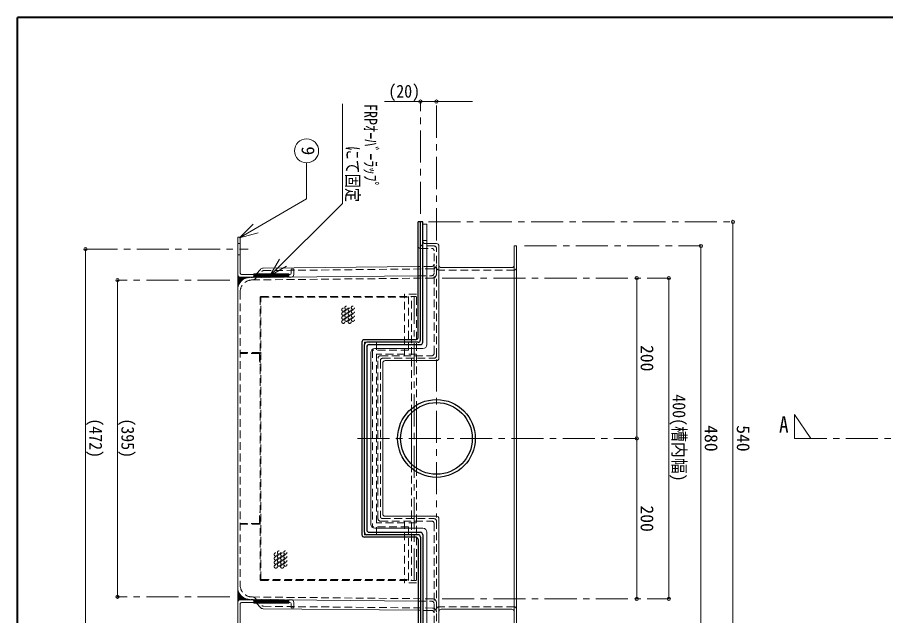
# Model space of a CAD drawing. Units: millimetres, scale not verified. Extents: x -1682 to 1558, y -1128 to 1120.
# Drawn here: x -1682 to -598, y 374 to 1120 of the extents above; entities that cross this region are included whole.
import ezdxf
from ezdxf.enums import TextEntityAlignment as Align

# ---------------------------------------------------------------- set-up
doc = ezdxf.new("R2010")
doc.units = ezdxf.units.MM
doc.header["$LTSCALE"] = 8
doc.header["$PDMODE"] = 32
doc.header["$PDSIZE"] = 4
doc.linetypes.add('CHAIN1', pattern=[8, 5, -1, 1, -1])
doc.linetypes.add('DASHED1', pattern=[1.8, 1.2, -0.6])
doc.layers.add('0-0____1', color=4, linetype='Continuous', lineweight=9)
doc.styles.add('ＭＳ ゴシック', font='')
doc.styles.get('ＭＳ ゴシック').set_extended_font_data('MS Gothic')

msp = doc.modelspace()

# ---------------------------------------------------------------- linework, layer by layer
at = {"layer": '0-0____1', "color": 1, "lineweight": 40}
for p in [(-1681.716, -1128.434), (1558.284, 1119.566)]:
    msp.add_line(p, (-1681.716, 1119.566), dxfattribs=at)
at = {"layer": '0-0____1', "color": 7, "lineweight": 18}
for p, q in [((-1276.069, 887.719), (-1276.069, 1011.657)), ((-1366.451, 797.336), (-1276.069, 887.719)), ((-1404.502, 844.857), (-1387.531, 861.827)), ((-1170.716, 861.566), (-1175.716, 861.566)), ((-1170.716, 711.566), (-1170.716, 861.566)), ((-1406.716, 798.917), (-1406.716, 845.717)), ((-1404.502, 844.857), (-1381.319, 851.069)), ((-1158.716, 837.566), (-1170.716, 837.566)), ((-1155.716, 694.566), (-1155.716, 834.566)), ((-1061.716, 834.566), (-1061.716, 354.566)), ((-1058.716, 834.566), (-1061.716, 834.566)), ((-1058.716, 834.566), (-1058.716, 354.566)), ((-1366.451, 797.336), (-1354.451, 818.121)), ((-1366.451, 797.336), (-1345.667, 809.336)), ((-1339.916, 800.517), (-1339.916, 805.717)), ((-1336.716, 805.717), (-1339.916, 805.717)), ((-1336.716, 798.917), (-1336.716, 805.717)), ((-1403.516, 795.717), (-1386.716, 795.717)), ((-1401.916, 798.917), (-1386.716, 798.917)), ((-1391.869, 795.187), (-1181.716, 797.331)), ((-1343.116, 799.917), (-1386.716, 799.917)), ((-1386.716, 795.239), (-1386.716, 799.917)), ((-1343.116, 795.684), (-1343.116, 799.917)), ((-1341.516, 798.917), (-1343.116, 798.917)), ((-1343.116, 795.717), (-1339.916, 795.717)), ((-1406.716, 408.944), (-1406.716, 780.187)), ((-1235.716, 706.566), (-1175.716, 706.566)), ((-1240.716, 701.566), (-1240.716, 487.566)), ((-1225.716, 688.566), (-1225.716, 500.566)), ((-1158.716, 691.566), (-1222.716, 691.566)), ((-1158.716, 497.566), (-1222.716, 497.566)), ((-1155.716, 494.566), (-1155.716, 354.566)), ((-1235.716, 482.566), (-1175.716, 482.566)), ((-1170.716, 477.566), (-1170.716, 327.566)), ((-1406.716, 390.214), (-1406.716, 343.414)), ((-1403.516, 393.414), (-1386.716, 393.414)), ((-1401.916, 390.214), (-1386.716, 390.214)), ((-1391.869, 393.945), (-1181.716, 391.8)), ((-1386.716, 393.892), (-1386.716, 389.214)), ((-1343.116, 393.447), (-1343.116, 389.214)), ((-1343.116, 393.414), (-1339.916, 393.414)), ((-1341.516, 390.214), (-1343.116, 390.214)), ((-1336.716, 390.214), (-1336.716, 383.414)), ((-1343.116, 389.214), (-1386.716, 389.214)), ((-1339.916, 388.614), (-1339.916, 383.414)), ((-1336.716, 383.414), (-1339.916, 383.414))]:
    msp.add_line(p, q, dxfattribs=at)
at = {"layer": '0-0____1'}
for p, q in [((-1113.716, 1014.566), (-1223.716, 1014.566)), ((-788.716, 864.566), (-788.716, 324.566)), ((-828.716, 354.566), (-828.716, 834.566)), ((-1596.716, 358.414), (-1596.716, 830.717)), ((-1383.428, 799.884), (-1378.511, 805.241)), ((-1374.878, 806.86), (-1181.716, 808.831)), ((-1064.716, 807.566), (-1152.716, 807.566)), ((-1556.716, 792.066), (-1556.716, 397.066)), ((-1406.716, 780.187), (-1406.716, 798.917)), ((-1406.716, 798.807), (-1406.714, 798.805)), ((-1406.716, 798.216), (-1406.652, 798.28)), ((-1406.716, 797.676), (-1406.172, 797.132)), ((-1406.716, 797.085), (-1406.357, 797.444)), ((-1406.716, 795.953), (-1405.894, 796.775)), ((-1406.716, 796.544), (-1401.622, 791.451)), ((-1406.716, 794.822), (-1405.287, 796.251)), ((-1406.716, 793.691), (-1404.526, 795.88)), ((-1406.716, 786.902), (-1397.901, 795.717)), ((-1406.716, 788.034), (-1399.033, 795.717)), ((-1406.716, 789.165), (-1400.164, 795.717)), ((-1406.716, 790.297), (-1401.296, 795.717)), ((-1406.716, 791.428), (-1402.427, 795.717)), ((-1406.716, 792.559), (-1403.558, 795.717)), ((-1406.716, 795.413), (-1402.209, 790.906)), ((-1406.716, 794.282), (-1402.766, 790.332)), ((-1406.716, 793.15), (-1403.292, 789.726)), ((-1406.716, 792.019), (-1403.788, 789.091)), ((-1405.301, 796.261), (-1401.005, 791.965)), ((-1403.627, 795.719), (-1400.357, 792.448)), ((-1402.494, 795.717), (-1399.677, 792.9)), ((-1401.363, 795.717), (-1398.965, 793.319)), ((-1400.231, 795.717), (-1398.219, 793.704)), ((-1399.443, 793.044), (-1396.77, 795.717)), ((-1399.1, 795.717), (-1397.437, 794.054)), ((-1397.969, 795.717), (-1396.616, 794.364)), ((-1397.211, 794.145), (-1395.639, 795.717)), ((-1396.837, 795.717), (-1395.754, 794.634)), ((-1395.706, 795.717), (-1394.846, 794.857)), ((-1395.53, 794.694), (-1394.507, 795.717)), ((-1394.574, 795.717), (-1393.887, 795.029)), ((-1394.095, 794.997), (-1393.376, 795.717)), ((-1393.443, 795.717), (-1392.869, 795.143)), ((-1392.814, 795.147), (-1392.245, 795.717)), ((-1392.312, 795.717), (-1391.782, 795.188)), ((-1391.641, 795.189), (-1391.113, 795.717)), ((-1391.18, 795.717), (-1390.662, 795.199)), ((-1390.498, 795.201), (-1389.982, 795.717)), ((-1390.049, 795.717), (-1389.552, 795.22)), ((-1389.325, 795.242), (-1388.851, 795.717)), ((-1388.918, 795.717), (-1388.588, 795.387)), ((-1387.786, 795.717), (-1387.764, 795.695)), ((-1386.716, 799.172), (-1382.823, 795.279)), ((-1386.716, 798.041), (-1383.943, 795.268)), ((-1386.716, 796.909), (-1385.063, 795.256)), ((-1386.716, 795.778), (-1386.183, 795.245)), ((-1386.329, 799.917), (-1381.703, 795.29)), ((-1385.198, 799.917), (-1380.583, 795.302)), ((-1384.067, 799.917), (-1379.463, 795.313)), ((-1382.935, 799.917), (-1378.343, 795.325)), ((-1381.804, 799.917), (-1377.223, 795.336)), ((-1380.672, 799.917), (-1376.103, 795.348)), ((-1379.541, 799.917), (-1374.983, 795.359)), ((-1378.41, 799.917), (-1373.863, 795.37)), ((-1377.278, 799.917), (-1372.743, 795.382)), ((-1376.147, 799.917), (-1371.623, 795.393)), ((-1375.016, 799.917), (-1370.504, 795.405)), ((-1373.884, 799.917), (-1369.384, 795.416)), ((-1372.753, 799.917), (-1368.264, 795.427)), ((-1371.622, 799.917), (-1367.144, 795.439)), ((-1370.49, 799.917), (-1366.024, 795.45)), ((-1369.359, 799.917), (-1364.904, 795.462)), ((-1368.227, 799.917), (-1363.784, 795.473)), ((-1367.096, 799.917), (-1362.664, 795.485)), ((-1365.965, 799.917), (-1361.544, 795.496)), ((-1364.833, 799.917), (-1360.424, 795.507)), ((-1363.702, 799.917), (-1359.304, 795.519)), ((-1362.571, 799.917), (-1358.184, 795.53)), ((-1361.439, 799.917), (-1357.064, 795.542)), ((-1360.308, 799.917), (-1355.944, 795.553)), ((-1359.176, 799.917), (-1354.824, 795.565)), ((-1358.045, 799.917), (-1353.704, 795.576)), ((-1356.914, 799.917), (-1352.584, 795.587)), ((-1355.782, 799.917), (-1351.464, 795.599)), ((-1354.651, 799.917), (-1350.345, 795.61)), ((-1353.52, 799.917), (-1349.225, 795.622)), ((-1352.388, 799.917), (-1348.105, 795.633)), ((-1351.257, 799.917), (-1346.985, 795.645)), ((-1350.125, 799.917), (-1345.865, 795.656)), ((-1348.994, 799.917), (-1344.745, 795.667)), ((-1347.863, 799.917), (-1343.625, 795.679)), ((-1346.731, 799.917), (-1343.116, 796.301)), ((-1345.6, 799.917), (-1343.116, 797.433)), ((-1344.469, 799.917), (-1343.116, 798.564)), ((-1343.337, 799.917), (-1343.116, 799.695)), ((-908.716, 794.566), (-908.716, 594.566)), ((-868.716, 794.566), (-868.716, 394.566)), ((-1406.716, 790.888), (-1404.252, 788.424)), ((-1406.716, 789.756), (-1404.685, 787.725)), ((-1406.716, 788.625), (-1405.083, 786.992)), ((-1406.716, 785.771), (-1404.573, 787.914)), ((-1406.716, 787.494), (-1405.447, 786.225)), ((-1406.716, 786.362), (-1405.774, 785.42)), ((-1406.716, 784.64), (-1405.673, 785.682)), ((-1406.716, 785.231), (-1406.06, 784.575)), ((-1406.716, 784.099), (-1406.302, 783.686)), ((-1406.716, 783.508), (-1406.223, 784.001)), ((-1406.716, 782.968), (-1406.496, 782.748)), ((-1406.716, 782.377), (-1406.526, 782.567)), ((-1406.716, 781.837), (-1406.634, 781.755)), ((-1406.716, 781.246), (-1406.676, 781.286)), ((-1406.716, 780.705), (-1406.707, 780.697)), ((-1183.716, 631.651), (-1183.716, 557.48)), ((-1189.716, 562.327), (-1189.716, 626.804)), ((-908.716, 394.566), (-908.716, 594.566)), ((-1406.716, 408.944), (-1406.716, 390.214)), ((-1406.716, 408.426), (-1406.707, 408.435)), ((-1406.716, 407.886), (-1406.676, 407.845)), ((-1406.716, 407.295), (-1406.634, 407.377)), ((-1406.716, 406.754), (-1406.526, 406.564)), ((-1406.716, 406.163), (-1406.496, 406.383)), ((-1406.716, 405.623), (-1406.223, 405.13)), ((-1406.716, 405.032), (-1406.302, 405.445)), ((-1406.716, 403.9), (-1406.06, 404.556)), ((-1406.716, 404.492), (-1405.673, 403.449)), ((-1406.716, 402.769), (-1405.774, 403.711)), ((-1406.716, 403.36), (-1404.573, 401.217)), ((-1406.716, 401.638), (-1405.447, 402.906)), ((-1406.716, 402.229), (-1397.901, 393.414)), ((-1406.716, 400.506), (-1405.083, 402.139)), ((-1406.716, 399.375), (-1404.685, 401.406)), ((-1406.716, 401.097), (-1399.033, 393.414)), ((-1406.716, 398.244), (-1404.252, 400.707)), ((-1406.716, 397.112), (-1403.788, 400.04)), ((-1406.716, 399.966), (-1400.164, 393.414)), ((-1406.716, 395.981), (-1403.292, 399.405)), ((-1406.716, 398.835), (-1401.296, 393.414)), ((-1406.716, 394.849), (-1402.766, 398.8)), ((-1406.716, 393.718), (-1402.209, 398.225)), ((-1406.716, 397.703), (-1402.427, 393.414)), ((-1406.716, 392.587), (-1401.622, 397.68)), ((-1406.716, 396.572), (-1403.558, 393.414)), ((-1406.716, 395.441), (-1404.526, 393.251)), ((-1406.716, 394.309), (-1405.287, 392.88)), ((-1406.716, 393.178), (-1405.894, 392.356)), ((-1406.716, 392.046), (-1406.357, 391.687)), ((-1406.716, 391.455), (-1406.172, 391.999)), ((-1406.716, 390.915), (-1406.652, 390.851)), ((-1406.716, 390.324), (-1406.714, 390.326)), ((-1405.301, 392.87), (-1401.005, 397.166)), ((-1403.627, 393.412), (-1400.357, 396.683)), ((-1402.494, 393.414), (-1399.677, 396.231)), ((-1401.363, 393.414), (-1398.965, 395.812)), ((-1400.231, 393.414), (-1398.219, 395.427)), ((-1399.443, 396.087), (-1396.77, 393.414)), ((-1399.1, 393.414), (-1397.437, 395.078)), ((-1397.969, 393.414), (-1396.616, 394.767)), ((-1397.211, 394.986), (-1395.639, 393.414)), ((-1396.837, 393.414), (-1395.754, 394.498)), ((-1395.706, 393.414), (-1394.846, 394.274)), ((-1395.53, 394.437), (-1394.507, 393.414)), ((-1394.574, 393.414), (-1393.887, 394.102)), ((-1394.095, 394.134), (-1393.376, 393.414)), ((-1393.443, 393.414), (-1392.869, 393.988)), ((-1392.814, 393.984), (-1392.245, 393.414)), ((-1392.312, 393.414), (-1391.782, 393.944)), ((-1391.641, 393.942), (-1391.113, 393.414)), ((-1391.18, 393.414), (-1390.662, 393.932)), ((-1390.498, 393.931), (-1389.982, 393.414)), ((-1390.049, 393.414), (-1389.552, 393.911)), ((-1389.325, 393.889), (-1388.851, 393.414)), ((-1388.918, 393.414), (-1388.588, 393.744)), ((-1387.786, 393.414), (-1387.764, 393.436)), ((-1386.716, 393.353), (-1386.183, 393.887)), ((-1386.716, 392.222), (-1385.063, 393.875)), ((-1386.716, 391.091), (-1383.943, 393.864)), ((-1386.716, 389.959), (-1382.823, 393.852)), ((-1386.329, 389.214), (-1381.703, 393.841)), ((-1385.198, 389.214), (-1380.583, 393.829)), ((-1384.067, 389.214), (-1379.463, 393.818)), ((-1382.935, 389.214), (-1378.343, 393.807)), ((-1381.804, 389.214), (-1377.223, 393.795)), ((-1380.672, 389.214), (-1376.103, 393.784)), ((-1379.541, 389.214), (-1374.983, 393.772)), ((-1378.41, 389.214), (-1373.863, 393.761)), ((-1377.278, 389.214), (-1372.743, 393.749)), ((-1376.147, 389.214), (-1371.623, 393.738)), ((-1375.016, 389.214), (-1370.504, 393.727)), ((-1373.884, 389.214), (-1369.384, 393.715)), ((-1372.753, 389.214), (-1368.264, 393.704)), ((-1371.622, 389.214), (-1367.144, 393.692)), ((-1370.49, 389.214), (-1366.024, 393.681)), ((-1369.359, 389.214), (-1364.904, 393.669)), ((-1368.227, 389.214), (-1363.784, 393.658)), ((-1367.096, 389.214), (-1362.664, 393.647)), ((-1365.965, 389.214), (-1361.544, 393.635)), ((-1364.833, 389.214), (-1360.424, 393.624)), ((-1363.702, 389.214), (-1359.304, 393.612)), ((-1362.571, 389.214), (-1358.184, 393.601)), ((-1361.439, 389.214), (-1357.064, 393.589)), ((-1360.308, 389.214), (-1355.944, 393.578)), ((-1359.176, 389.214), (-1354.824, 393.567)), ((-1358.045, 389.214), (-1353.704, 393.555)), ((-1356.914, 389.214), (-1352.584, 393.544)), ((-1355.782, 389.214), (-1351.464, 393.532)), ((-1354.651, 389.214), (-1350.345, 393.521)), ((-1353.52, 389.214), (-1349.225, 393.509)), ((-1352.388, 389.214), (-1348.105, 393.498)), ((-1351.257, 389.214), (-1346.985, 393.487)), ((-1350.125, 389.214), (-1345.865, 393.475)), ((-1348.994, 389.214), (-1344.745, 393.464)), ((-1347.863, 389.214), (-1343.625, 393.452)), ((-1346.731, 389.214), (-1343.116, 392.83)), ((-1345.6, 389.214), (-1343.116, 391.699)), ((-1344.469, 389.214), (-1343.116, 390.567)), ((-1383.428, 389.247), (-1378.511, 383.89)), ((-1374.878, 382.271), (-1181.716, 380.3)), ((-1343.337, 389.214), (-1343.116, 389.436)), ((-1064.716, 381.566), (-1152.716, 381.566))]:
    msp.add_line(p, q, dxfattribs=at)
at = {"layer": '0-0____1', "linetype": 'CHAIN1'}
for p, q in [((-1178.716, 874.566), (-1178.716, 1014.566)), ((-1158.716, 841.566), (-1158.716, 1014.566)), ((-1168.716, 864.566), (-788.716, 864.566)), ((-1048.716, 834.566), (-828.716, 834.566)), ((-1596.716, 830.717), (-1393.516, 830.717)), ((-1416.716, 792.066), (-1556.716, 792.066)), ((-1151.716, 794.566), (-868.716, 794.566)), ((-1186.716, 417.566), (-1186.716, 771.566)), ((-1158.716, 693.066), (-1158.716, 496.066)), ((-711.716, 624.566), (-711.716, 594.566)), ((-691.716, 594.566), (-711.716, 624.566)), ((-1257.216, 594.566), (-908.716, 594.566)), ((-711.716, 594.566), (548.284, 594.566)), ((-1416.716, 397.066), (-1556.716, 397.066)), ((-1151.716, 394.566), (-868.716, 394.566))]:
    msp.add_line(p, q, dxfattribs=at)
at = {"layer": '0-0____1', "color": 5, "lineweight": 25}
for p, q in [((-1181.716, 720.566), (-1181.716, 864.566)), ((-1175.716, 864.566), (-1181.716, 864.566)), ((-1178.716, 717.566), (-1178.716, 864.566)), ((-1175.716, 714.566), (-1175.716, 864.566)), ((-1184.716, 717.566), (-1248.716, 717.566)), ((-1251.716, 714.566), (-1251.716, 474.566)), ((-1248.716, 477.566), (-1248.716, 711.566)), ((-1181.716, 714.566), (-1245.716, 714.566)), ((-1245.716, 708.566), (-1245.716, 480.566)), ((-1242.716, 711.566), (-1178.716, 711.566)), ((-1242.716, 477.566), (-1178.716, 477.566)), ((-1184.716, 471.566), (-1248.716, 471.566)), ((-1181.716, 474.566), (-1245.716, 474.566)), ((-1181.716, 468.566), (-1181.716, 324.566)), ((-1178.716, 471.566), (-1178.716, 324.566)), ((-1175.716, 474.566), (-1175.716, 324.566))]:
    msp.add_line(p, q, dxfattribs=at)
at = {"layer": '0-0____1', "linetype": 'DASHED1'}
for p, q in [((-1406.716, 837.717), (-1403.516, 837.717)), ((-1170.716, 841.566), (-1175.716, 841.566)), ((-1161.716, 834.566), (-1175.716, 834.566)), ((-1172.716, 837.566), (-1170.716, 837.566)), ((-1406.716, 823.717), (-1403.516, 823.717)), ((-1178.716, 831.566), (-1164.716, 831.566)), ((-1161.716, 700.566), (-1161.716, 828.566)), ((-1158.716, 697.566), (-1158.716, 831.566)), ((-1385.491, 793.2), (-1376.595, 802.892)), ((-1374.416, 803.863), (-1163.665, 806.014)), ((-1164.685, 809.005), (-1181.716, 808.831)), ((-1061.716, 804.566), (-1155.716, 804.566)), ((-1388.869, 792.217), (-1163.665, 794.515)), ((-1343.116, 798.917), (-1386.716, 798.917)), ((-1386.716, 795.717), (-1343.116, 795.717)), ((-1386.236, 796.826), (-1383.428, 799.884)), ((-1181.716, 797.331), (-1164.685, 797.505)), ((-1403.716, 777.218), (-1403.716, 411.913)), ((-1378.716, 770.566), (-1378.716, 418.566)), ((-1377.716, 771.566), (-1183.716, 771.566)), ((-1377.716, 419.066), (-1377.716, 770.066)), ((-1377.216, 770.566), (-1193.716, 770.566)), ((-1183.716, 774.566), (-1198.716, 774.566)), ((-1198.716, 697.566), (-1198.716, 774.566)), ((-1193.716, 704.566), (-1193.716, 771.566)), ((-1189.716, 626.804), (-1189.716, 771.566)), ((-1183.716, 631.651), (-1183.716, 774.566)), ((-1248.716, 711.566), (-1248.716, 714.566)), ((-1245.716, 714.566), (-1248.716, 714.566)), ((-1193.716, 704.566), (-1238.716, 704.566)), ((-1238.716, 704.566), (-1238.716, 484.566)), ((-1233.716, 474.566), (-1233.716, 714.566)), ((-1379.716, 701.566), (-1403.716, 701.566)), ((-1380.216, 700.566), (-1403.716, 700.566)), ((-1379.716, 700.066), (-1379.716, 686.566)), ((-1183.716, 699.566), (-1233.716, 699.566)), ((-1231.716, 494.566), (-1231.716, 694.566)), ((-1228.716, 697.566), (-1164.716, 697.566)), ((-1225.716, 694.566), (-1161.716, 694.566)), ((-1378.716, 686.566), (-1379.716, 686.566)), ((-1228.716, 691.566), (-1228.716, 497.566)), ((-1189.716, 562.327), (-1189.716, 417.566)), ((-1183.716, 557.48), (-1183.716, 414.566)), ((-1378.716, 502.566), (-1379.716, 502.566)), ((-1379.716, 489.066), (-1379.716, 502.566)), ((-1380.216, 488.566), (-1403.716, 488.566)), ((-1183.716, 489.566), (-1233.716, 489.566)), ((-1228.716, 491.566), (-1164.716, 491.566)), ((-1225.716, 494.566), (-1161.716, 494.566)), ((-1198.716, 491.566), (-1198.716, 414.566)), ((-1161.716, 488.566), (-1161.716, 360.566)), ((-1158.716, 491.566), (-1158.716, 357.566)), ((-1379.716, 487.566), (-1403.716, 487.566)), ((-1248.716, 477.566), (-1248.716, 474.566)), ((-1193.716, 484.566), (-1238.716, 484.566)), ((-1193.716, 484.566), (-1193.716, 417.566)), ((-1245.716, 474.566), (-1248.716, 474.566)), ((-1377.716, 417.566), (-1183.716, 417.566)), ((-1377.216, 418.566), (-1193.716, 418.566)), ((-1183.716, 414.566), (-1198.716, 414.566)), ((-1388.869, 396.914), (-1163.665, 394.616)), ((-1386.716, 393.414), (-1343.116, 393.414)), ((-1343.116, 390.214), (-1386.716, 390.214)), ((-1386.236, 392.306), (-1383.428, 389.247)), ((-1385.491, 395.931), (-1376.595, 386.239)), ((-1181.716, 391.8), (-1164.685, 391.626)), ((-1374.416, 385.268), (-1163.665, 383.118)), ((-1164.685, 380.126), (-1181.716, 380.3)), ((-1061.716, 384.566), (-1155.716, 384.566))]:
    msp.add_line(p, q, dxfattribs=at)
at = {"layer": '0-0____1', "color": 7, "lineweight": 18}
for points in [[(-1404.502, 844.857), (-1320.775, 893.197), (-1320.775, 938.172)], [(-1403.516, 800.517), (-1403.516, 845.717), (-1406.716, 845.717)], [(-1403.516, 388.614), (-1403.516, 343.414), (-1406.716, 343.414)]]:
    msp.add_lwpolyline(points, dxfattribs=at)
msp.add_circle((-1320.775, 953.172), 15, dxfattribs=at)
at = {"layer": '0-0____1', "linetype": 'DASHED1'}
for centre in [(-1271.021, 757.561), (-1263.021, 757.561), (-1275.021, 755.061), (-1275.021, 750.061), (-1271.021, 752.561), (-1271.021, 747.561), (-1267.021, 755.061), (-1267.021, 750.061), (-1263.021, 752.561), (-1263.021, 747.561), (-1275.021, 745.061), (-1275.021, 740.061), (-1271.021, 742.561), (-1267.021, 745.061), (-1267.021, 740.061), (-1263.021, 742.561), (-1359.225, 449.871), (-1359.225, 444.871), (-1355.225, 452.371), (-1355.225, 447.371), (-1355.225, 442.371), (-1351.225, 449.871), (-1351.225, 444.871), (-1347.225, 452.371), (-1347.225, 447.371), (-1347.225, 442.371), (-1359.225, 439.871), (-1359.225, 434.871), (-1355.225, 437.371), (-1351.225, 439.871), (-1351.225, 434.871), (-1347.225, 437.371)]:
    msp.add_circle(centre, 2, dxfattribs=at)
at = {"layer": '0-0____1', "color": 5, "lineweight": 25}
for radius in [48.5, 44.725]:
    msp.add_circle((-1158.716, 594.566), radius, dxfattribs=at)
at = {"layer": '0-0____1', "linetype": 'DASHED1'}
for centre, radius, start, end in [((-1178.716, 834.566), 3, 180, 270), ((-1175.716, 837.566), 3, 180, 270), ((-1172.716, 840.566), 3, 180, 270), ((-1161.716, 831.566), 3, 0, 90), ((-1164.716, 828.566), 3, 0, 90), ((-1374.385, 800.863), 3, 90.58463, 137.44956), ((-1164.716, 812.005), 3, 270.58463, 0), ((-1163.716, 811.013), 5, 270.58463, 0), ((-1155.716, 807.566), 3, 180, 270), ((-1061.716, 807.566), 3, 270, 0), ((-1388.716, 777.218), 15, 90.58463, 180), ((-1389.919, 800.207), 5, 270.58463, 317.44956), ((-1387.701, 795.229), 3, 270.58463, 317.44956), ((-1164.716, 800.505), 3, 270.58463, 0), ((-1163.716, 799.515), 5, 270.58463, 0), ((-1377.716, 770.566), 1, 90, 180), ((-1377.216, 770.066), 0.5, 90, 180), ((-1380.216, 700.066), 0.5, 0, 90), ((-1379.716, 700.566), 1, 0, 90), ((-1228.716, 694.566), 3, 90, 180), ((-1225.716, 691.566), 3, 90, 180), ((-1164.716, 700.566), 3, 270, 0), ((-1161.716, 697.566), 3, 270, 0), ((-1380.216, 489.066), 0.5, 270, 0), ((-1379.716, 488.566), 1, 270, 0), ((-1228.716, 494.566), 3, 180, 270), ((-1225.716, 497.566), 3, 180, 270), ((-1164.716, 488.566), 3, 0, 90), ((-1161.716, 491.566), 3, 0, 90), ((-1388.716, 411.913), 15, 180, 269.41537), ((-1377.716, 418.566), 1, 180, 270), ((-1377.216, 419.066), 0.5, 180, 270), ((-1389.919, 388.924), 5, 42.55044, 89.41537), ((-1387.701, 393.902), 3, 42.55044, 89.41537), ((-1164.716, 388.626), 3, 0, 89.41537), ((-1163.716, 389.616), 5, 0, 89.41537), ((-1374.385, 388.268), 3, 222.55044, 269.41537), ((-1164.716, 377.127), 3, 0, 89.41537), ((-1163.716, 378.118), 5, 0, 89.41537), ((-1155.716, 381.566), 3, 90, 180), ((-1061.716, 381.566), 3, 0, 90)]:
    msp.add_arc(centre, radius, start, end, dxfattribs=at)
at = {"layer": '0-0____1', "color": 7, "lineweight": 18}
for centre, radius, start, end in [((-1158.716, 834.566), 3, 0, 90), ((-1403.516, 798.917), 3.2, 180, 270), ((-1391.716, 780.187), 15, 90.58463, 180), ((-1401.916, 800.517), 1.6, 180, 270), ((-1341.516, 800.517), 1.6, 270, 0), ((-1339.916, 798.917), 3.2, 270, 0), ((-1235.716, 701.566), 5, 90, 180), ((-1175.716, 711.566), 5, 270, 0), ((-1158.716, 694.566), 3, 270, 0), ((-1222.716, 688.566), 3, 90, 180), ((-1222.716, 500.566), 3, 180, 270), ((-1158.716, 494.566), 3, 0, 90), ((-1235.716, 487.566), 5, 180, 270), ((-1175.716, 477.566), 5, 0, 90), ((-1391.716, 408.944), 15, 180, 269.41537), ((-1403.516, 390.214), 3.2, 90, 180), ((-1401.916, 388.614), 1.6, 90, 180), ((-1341.516, 388.614), 1.6, 0, 90), ((-1339.916, 390.214), 3.2, 0, 90)]:
    msp.add_arc(centre, radius, start, end, dxfattribs=at)
at = {"layer": '0-0____1'}
for centre, radius, start, end in [((-1374.827, 801.86), 5, 90.58463, 137.44956), ((-1152.716, 810.566), 3, 180, 270), ((-1064.716, 810.566), 3, 270, 0), ((-1374.827, 387.271), 5, 222.55044, 269.41537), ((-1152.716, 378.566), 3, 90, 180), ((-1064.716, 378.566), 3, 0, 90)]:
    msp.add_arc(centre, radius, start, end, dxfattribs=at)
at = {"layer": '0-0____1', "color": 5, "lineweight": 25}
for centre, start, end in [((-1248.716, 714.566), 90, 180), ((-1184.716, 720.566), 270, 0), ((-1181.716, 717.566), 270, 0), ((-1245.716, 711.566), 90, 180), ((-1242.716, 708.566), 90, 180), ((-1178.716, 714.566), 270, 0), ((-1245.716, 477.566), 180, 270), ((-1242.716, 480.566), 180, 270), ((-1178.716, 474.566), 0, 90), ((-1248.716, 474.566), 180, 270), ((-1184.716, 468.566), 0, 90), ((-1181.716, 471.566), 0, 90)]:
    msp.add_arc(centre, 3, start, end, dxfattribs=at)
at = {"layer": '0-0____1', "color": 1}
for p in [(-1178.716, 1014.566), (-1158.716, 1014.566), (-788.716, 864.566), (-828.716, 834.566), (-1596.716, 830.717), (-1556.716, 792.066), (-908.716, 794.566), (-868.716, 794.566), (-908.716, 594.566), (-1556.716, 397.066), (-908.716, 394.566), (-868.716, 394.566)]:
    msp.add_point(p, dxfattribs=at)

# ---------------------------------------------------------------- texts
at = {"layer": '0-0____1', "color": 7, "style": 'ＭＳ ゴシック'}
for s, height, width, p in [('(20)', 16.13, 0.9, (-1218.716, 1014.566)), ('A', 20.53, 0.85, (-731.216, 595.566))]:
    msp.add_text(s, height=height, dxfattribs=dict(at, width=width)).set_placement(p, align=Align.BOTTOM_LEFT)
for s, width, p in [('FRPｵｰﾊﾞｰﾗｯﾌﾟ', 0.8, (-1253.599, 1011.657)), ('にて固定', 0.8, (-1276.069, 959.719)), ('400(槽内幅)', 0.9, (-868.716, 649.566)), ('(472)', 0.9, (-1596.716, 619.566)), ('(395)', 0.9, (-1556.716, 619.566))]:
    msp.add_text(s, height=16.13, rotation=270, dxfattribs=dict(at, width=width)).set_placement(p, align=Align.BOTTOM_LEFT)
for s, p in [('9', (-1331.775, 958.672)), ('200', (-908.716, 711.066)), ('480', (-828.716, 611.066)), ('540', (-788.716, 611.066)), ('200', (-908.716, 511.066))]:
    msp.add_text(s, height=16.13, rotation=270, dxfattribs=at).set_placement(p, align=Align.BOTTOM_LEFT)

doc.saveas('drawing.dxf')
